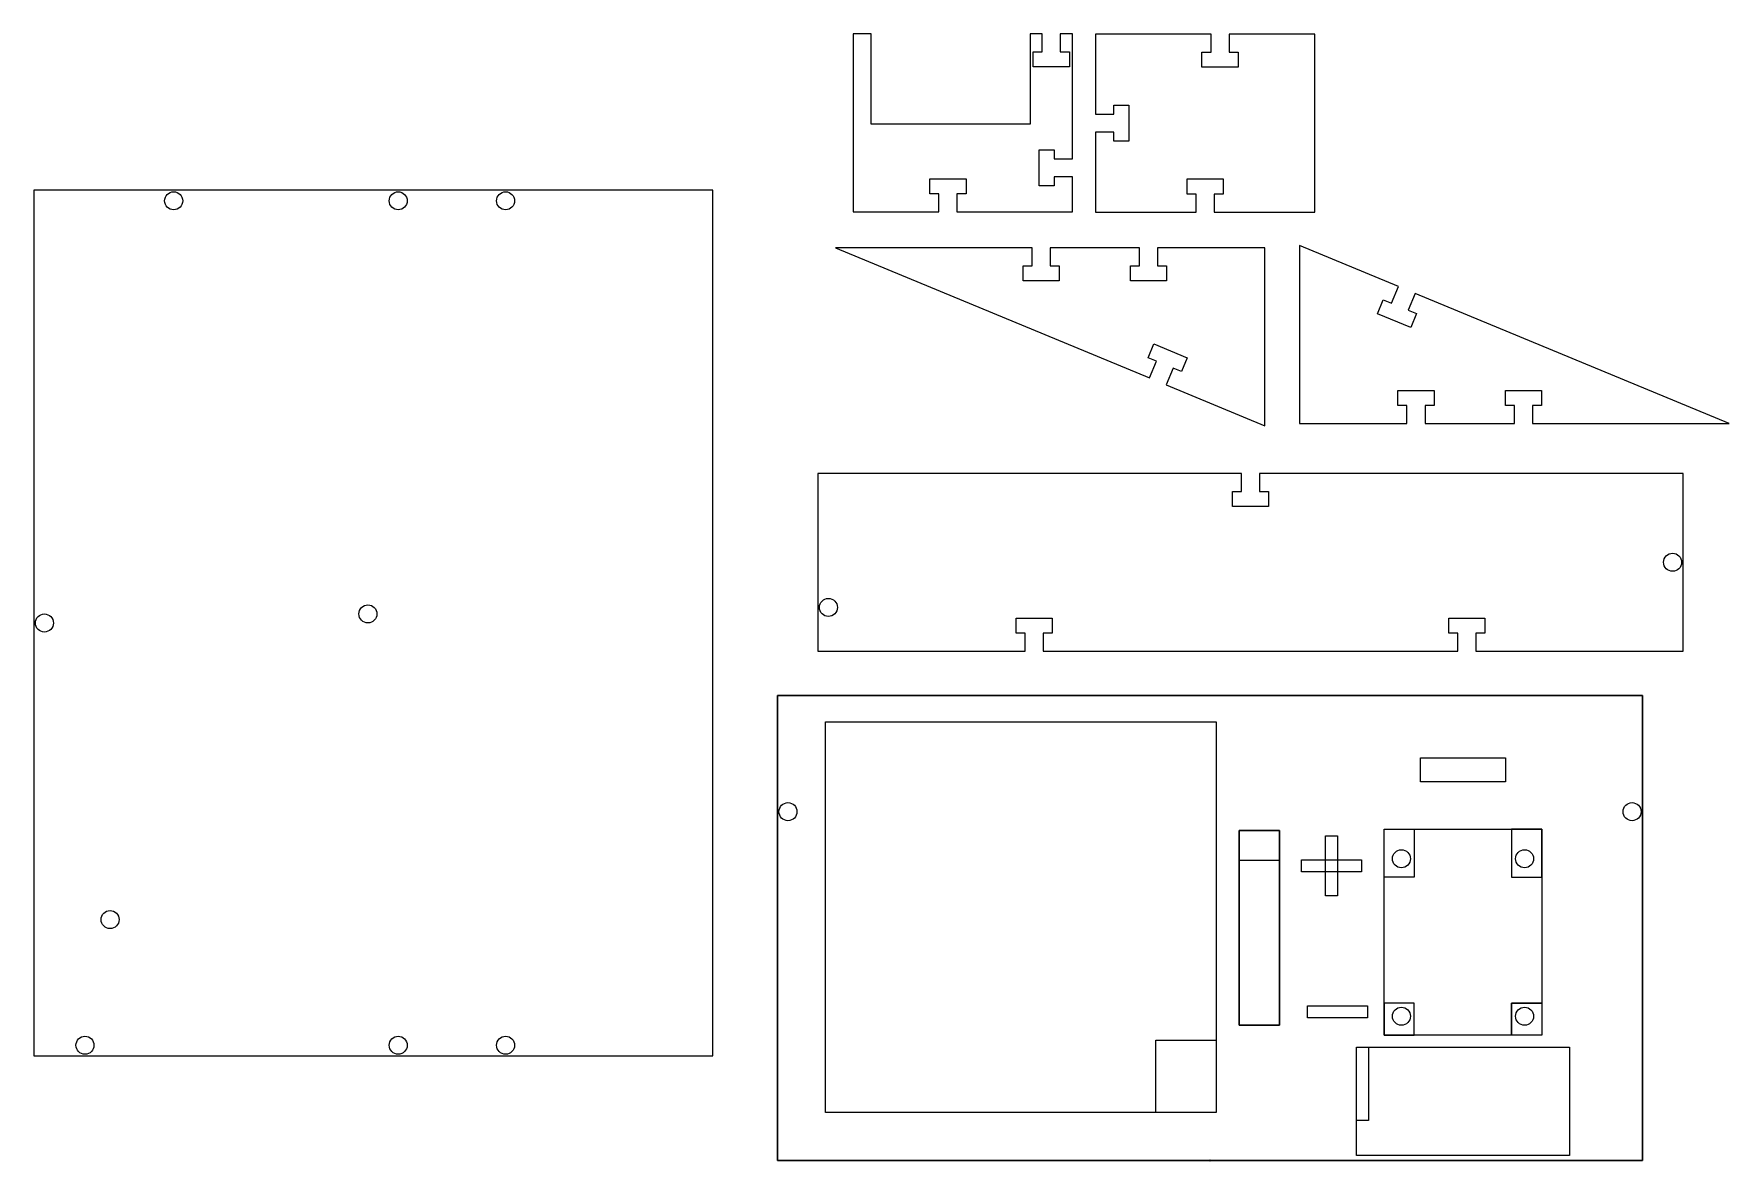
# Model space of a CAD drawing. Header units: centimetres. Extents: x -13.9 to 14.4, y -7.5 to 11.3.
import ezdxf

# ---------------------------------------------------------------- set-up
doc = ezdxf.new("R2010")
doc.units = ezdxf.units.CM
doc.header["$MEASUREMENT"] = 0
doc.layers.add('Capa 1', color=7, linetype='Continuous')

msp = doc.modelspace()

# ---------------------------------------------------------------- linework, layer by layer
at = {"layer": 'Capa 1', "lineweight": 9}
for points in [[(1.21389, 8.29371), (1.21389, 8.59371), (1.06389, 8.59371), (1.06389, 8.84371), (1.66389, 8.84371), (1.66389, 8.59371), (1.51389, 8.59371), (1.51389, 8.29371), (3.43389, 8.29371), (3.43389, 8.87371), (3.13389, 8.87371), (3.13389, 8.72371), (2.88389, 8.72371), (2.88389, 9.32371), (3.13389, 9.32371), (3.13389, 9.17371), (3.43389, 9.17371), (3.43389, 11.25371), (3.23389, 11.25371), (3.23389, 10.95371), (3.38389, 10.95371), (3.38389, 10.70371), (2.78389, 10.70371), (2.78389, 10.95371), (2.93389, 10.95371), (2.93389, 11.25371), (2.73389, 11.25371), (2.73389, 9.75371), (0.08469, 9.75371), (0.08469, 11.25371), (-0.21531, 11.25371), (-0.21531, 8.29371), (1.21389, 8.29371)], [(5.79637, 8.58952), (5.79637, 8.28952), (7.47097, 8.28952), (7.47097, 11.24952), (6.04177, 11.24952), (6.04177, 10.94952), (6.19177, 10.94952), (6.19177, 10.69952), (5.59177, 10.69952), (5.59177, 10.94952), (5.74177, 10.94952), (5.74177, 11.24952), (3.82177, 11.24952), (3.82177, 9.91952), (4.12177, 9.91952), (4.12177, 10.06952), (4.37177, 10.06952), (4.37177, 9.46952), (4.12177, 9.46952), (4.12177, 9.61952), (3.82177, 9.61952), (3.82177, 8.28952), (5.49637, 8.28952), (5.49637, 8.58952), (5.34637, 8.58952), (5.34637, 8.83952), (5.94637, 8.83952), (5.94637, 8.58952), (5.79637, 8.58952)], [(-2.55013, 8.65131), (-13.85013, 8.65131), (-13.85013, -5.74869), (-2.55013, -5.74869), (-2.55013, 8.65131)], [(4.55309, 7.39361), (4.55309, 7.69361), (3.06611, 7.69361), (3.06611, 7.39361), (3.21611, 7.39361), (3.21611, 7.14361), (2.61611, 7.14361), (2.61611, 7.39361), (2.76611, 7.39361), (2.76611, 7.69361), (-0.50799, 7.69361), (4.71734, 5.52982), (4.83212, 5.807), (4.69353, 5.86438), (4.78918, 6.09536), (5.34353, 5.86581), (5.24788, 5.63483), (5.1093, 5.69222), (4.99452, 5.41504), (6.64011, 4.73361), (6.64011, 7.69361), (4.85309, 7.69361), (4.85309, 7.39361), (5.00309, 7.39361), (5.00309, 7.14361), (4.40309, 7.14361), (4.40309, 7.39361), (4.55309, 7.39361)], [(9.30384, 5.07061), (9.30384, 4.77061), (10.79082, 4.77061), (10.79082, 5.07061), (10.64082, 5.07061), (10.64082, 5.32061), (11.24082, 5.32061), (11.24082, 5.07061), (11.09082, 5.07061), (11.09082, 4.77061), (14.36492, 4.77061), (9.13959, 6.9344), (9.02481, 6.65722), (9.1634, 6.59984), (9.06775, 6.36886), (8.5134, 6.59841), (8.60905, 6.82939), (8.74763, 6.772), (8.86241, 7.04918), (7.21682, 7.73061), (7.21682, 4.77061), (9.00384, 4.77061), (9.00384, 5.07061), (8.85384, 5.07061), (8.85384, 5.32061), (9.45384, 5.32061), (9.45384, 5.07061), (9.30384, 5.07061)], [(2.64918, 0.98147), (2.64918, 1.28147), (2.49918, 1.28147), (2.49918, 1.53147), (3.09918, 1.53147), (3.09918, 1.28147), (2.94918, 1.28147), (2.94918, 0.98147), (9.84918, 0.98147), (9.84918, 1.28147), (9.69918, 1.28147), (9.69918, 1.53147), (10.29918, 1.53147), (10.29918, 1.28147), (10.14918, 1.28147), (10.14918, 0.98147), (13.59918, 0.98147), (13.59918, 3.94147), (6.54918, 3.94147), (6.54918, 3.64147), (6.69918, 3.64147), (6.69918, 3.39147), (6.09918, 3.39147), (6.09918, 3.64147), (6.24918, 3.64147), (6.24918, 3.94147), (-0.80082, 3.94147), (-0.80082, 0.98147), (2.64918, 0.98147)], [(-1.47411, 0.24706), (12.92589, 0.24706)], [(-1.47411, -7.49214), (-1.47411, 0.24706)], [(12.92589, 0.24706), (-1.47411, 0.24706)], [(-1.47411, 0.24706), (-1.47411, -7.49214)], [(12.92589, 0.24706), (-1.47411, 0.24706)], [(-1.47411, 0.24706), (-1.47411, -7.49214)], [(12.92589, 0.24706), (12.92589, -7.49214)], [(12.92589, -7.49214), (12.92589, 0.24706)], [(12.92589, -7.49214), (12.92589, 0.24706)], [(-0.67411, -0.19214), (5.82589, -0.19214)], [(-0.67411, -6.69214), (-0.67411, -0.19214)], [(-0.67411, -0.19214), (5.82589, -0.19214)], [(-0.67411, -6.69214), (-0.67411, -0.19214)], [(5.82589, -0.19214), (5.82589, -6.69214)], [(5.82589, -0.19214), (5.82589, -6.69214)], [(9.22589, -1.19064), (9.22589, -0.79064)], [(9.22589, -0.79064), (10.64289, -0.79064)], [(9.22589, -0.79064), (10.64289, -0.79064)], [(9.22589, -1.19064), (9.22589, -0.79064)], [(10.64289, -0.79064), (10.64289, -1.19064)], [(10.64289, -0.79064), (10.64289, -1.19064)], [(10.64289, -1.19064), (9.22589, -1.19064)], [(10.64289, -1.19064), (9.22589, -1.19064)], [(6.21089, -2.00294), (6.21089, -5.24214)], [(6.88089, -2.00294), (6.21089, -2.00294)], [(6.21089, -2.50294), (6.21089, -2.00294)], [(6.21089, -2.50294), (6.21089, -2.00294)], [(6.21089, -2.00294), (6.88089, -2.00294)], [(6.21089, -2.00294), (6.88089, -2.00294)], [(6.21089, -2.00294), (6.88089, -2.00294)], [(6.21089, -5.24214), (6.21089, -2.00294)], [(6.88089, -5.24214), (6.88089, -2.00294)], [(6.88089, -2.00294), (6.88089, -2.50294)], [(6.88089, -2.00294), (6.88089, -2.50294)], [(6.88089, -2.00294), (6.88089, -5.24214)], [(7.64589, -2.08794), (7.84589, -2.08794)], [(7.64589, -3.08794), (7.64589, -2.08794)], [(7.64589, -2.48794), (7.64589, -2.08794)], [(7.64589, -2.08794), (7.84589, -2.08794)], [(7.84589, -2.08794), (7.84589, -3.08794)], [(7.84589, -2.08794), (7.84589, -2.48794)], [(8.62589, -1.97714), (11.24589, -1.97714)], [(8.62589, -5.40714), (8.62589, -1.97714)], [(8.62589, -1.97714), (9.12589, -1.97714)], [(8.62589, -2.77714), (8.62589, -1.97714)], [(8.62589, -5.40714), (8.62589, -1.97714)], [(8.62589, -1.97714), (11.24589, -1.97714)], [(9.12589, -1.97714), (9.12589, -2.77714)], [(10.74589, -1.97714), (10.74589, -2.77714)], [(11.24589, -1.97714), (10.74589, -1.97714)], [(11.24589, -1.97714), (11.24589, -5.40714)], [(11.24589, -2.77714), (11.24589, -1.97714)], [(11.24589, -1.97714), (11.24589, -4.87714)], [(6.88089, -2.50294), (6.21089, -2.50294)], [(6.88089, -2.50294), (6.21089, -2.50294)], [(7.24589, -2.68794), (7.24589, -2.48794)], [(7.24589, -2.48794), (8.24589, -2.48794)], [(7.24589, -2.68794), (7.24589, -2.48794)], [(7.24589, -2.48794), (7.64589, -2.48794)], [(7.84589, -2.48794), (8.24589, -2.48794)], [(8.24589, -2.48794), (8.24589, -2.68794)], [(8.24589, -2.48794), (8.24589, -2.68794)], [(8.24589, -2.68794), (7.24589, -2.68794)], [(7.64589, -2.68794), (7.24589, -2.68794)], [(7.64589, -3.08794), (7.64589, -2.68794)], [(8.24589, -2.68794), (7.84589, -2.68794)], [(7.84589, -2.68794), (7.84589, -3.08794)], [(9.12589, -2.77714), (8.62589, -2.77714)], [(10.74589, -2.77714), (11.24589, -2.77714)], [(7.84589, -3.08794), (7.64589, -3.08794)], [(7.84589, -3.08794), (7.64589, -3.08794)], [(7.34589, -5.11794), (7.34589, -4.91794)], [(7.34589, -4.91794), (8.34589, -4.91794)], [(7.34589, -5.11794), (7.34589, -4.91794)], [(7.34589, -4.91794), (8.34589, -4.91794)], [(8.34589, -4.91794), (8.34589, -5.11794)], [(8.34589, -4.91794), (8.34589, -5.11794)], [(9.12589, -4.87714), (8.62589, -4.87714)], [(8.62589, -4.87714), (8.62589, -5.40714)], [(9.12589, -5.40714), (9.12589, -4.87714)], [(10.74589, -5.40714), (10.74589, -4.87714)], [(10.74589, -4.87714), (11.24589, -4.87714)], [(10.74589, -4.87714), (10.74589, -5.40714)], [(11.24589, -4.87714), (10.74589, -4.87714)], [(11.24589, -4.87714), (11.24589, -5.40714)], [(6.21089, -5.24214), (6.88089, -5.24214)], [(6.88089, -5.24214), (6.21089, -5.24214)], [(8.34589, -5.11794), (7.34589, -5.11794)], [(8.34589, -5.11794), (7.34589, -5.11794)], [(4.82589, -5.49214), (5.82589, -5.49214)], [(4.82589, -6.69214), (4.82589, -5.49214)], [(5.82589, -5.49214), (5.82589, -6.69214)], [(8.16089, -6.82714), (8.16089, -5.60714)], [(8.16089, -7.40714), (8.16089, -5.60714)], [(8.16089, -5.60714), (11.71089, -5.60714)], [(8.16089, -5.60714), (8.36089, -5.60714)], [(8.16089, -5.60714), (11.71089, -5.60714)], [(8.16089, -7.40714), (8.16089, -5.60714)], [(8.36089, -5.60714), (8.36089, -6.82714)], [(11.24589, -5.40714), (8.62589, -5.40714)], [(8.62589, -5.40714), (9.12589, -5.40714)], [(10.74589, -5.40714), (8.62589, -5.40714)], [(11.24589, -5.40714), (10.74589, -5.40714)], [(11.71089, -5.60714), (11.71089, -7.40714)], [(11.71089, -5.60714), (11.71089, -7.40714)], [(5.82589, -6.69214), (-0.67411, -6.69214)], [(5.82589, -6.69214), (-0.67411, -6.69214)], [(5.82589, -6.69214), (4.82589, -6.69214)], [(8.36089, -6.82714), (8.16089, -6.82714)], [(12.92589, -7.49214), (-1.47411, -7.49214)], [(-1.47411, -7.49214), (12.92589, -7.49214)], [(-1.47411, -7.49214), (12.92589, -7.49214)], [(11.71089, -7.40714), (8.16089, -7.40714)], [(11.71089, -7.40714), (8.16089, -7.40714)]]:
    msp.add_lwpolyline(points, dxfattribs=at)
for points in [[(-11.37373, 8.47631), (-11.37373, 8.55915), (-11.44089, 8.62631), (-11.52373, 8.62631), (-11.60657, 8.62631), (-11.67373, 8.55915), (-11.67373, 8.47631), (-11.67373, 8.39347), (-11.60657, 8.32631), (-11.52373, 8.32631), (-11.44089, 8.32631), (-11.37373, 8.39347), (-11.37373, 8.47631)], [(-7.63713, 8.47631), (-7.63713, 8.55915), (-7.70429, 8.62631), (-7.78713, 8.62631), (-7.86997, 8.62631), (-7.93713, 8.55915), (-7.93713, 8.47631), (-7.93713, 8.39347), (-7.86997, 8.32631), (-7.78713, 8.32631), (-7.70429, 8.32631), (-7.63713, 8.39347), (-7.63713, 8.47631)], [(-5.85013, 8.47631), (-5.85013, 8.55915), (-5.91729, 8.62631), (-6.00013, 8.62631), (-6.08297, 8.62631), (-6.15013, 8.55915), (-6.15013, 8.47631), (-6.15013, 8.39347), (-6.08297, 8.32631), (-6.00013, 8.32631), (-5.91729, 8.32631), (-5.85013, 8.39347), (-5.85013, 8.47631)], [(13.57418, 2.46147), (13.57418, 2.54431), (13.50702, 2.61147), (13.42418, 2.61147), (13.34134, 2.61147), (13.27418, 2.54431), (13.27418, 2.46147), (13.27418, 2.37863), (13.34134, 2.31147), (13.42418, 2.31147), (13.50702, 2.31147), (13.57418, 2.37863), (13.57418, 2.46147)], [(-8.14004, 1.60266), (-8.14004, 1.6855), (-8.2072, 1.75266), (-8.29004, 1.75266), (-8.37288, 1.75266), (-8.44004, 1.6855), (-8.44004, 1.60266), (-8.44004, 1.51982), (-8.37288, 1.45266), (-8.29004, 1.45266), (-8.2072, 1.45266), (-8.14004, 1.51982), (-8.14004, 1.60266)], [(-0.47582, 1.71147), (-0.47582, 1.79431), (-0.54298, 1.86147), (-0.62582, 1.86147), (-0.70866, 1.86147), (-0.77582, 1.79431), (-0.77582, 1.71147), (-0.77582, 1.62863), (-0.70866, 1.56147), (-0.62582, 1.56147), (-0.54298, 1.56147), (-0.47582, 1.62863), (-0.47582, 1.71147)], [(-13.52513, 1.45131), (-13.52513, 1.53415), (-13.59229, 1.60131), (-13.67513, 1.60131), (-13.75797, 1.60131), (-13.82513, 1.53415), (-13.82513, 1.45131), (-13.82513, 1.36847), (-13.75797, 1.30131), (-13.67513, 1.30131), (-13.59229, 1.30131), (-13.52513, 1.36847), (-13.52513, 1.45131)], [(-1.14911, -1.68774), (-1.14911, -1.6049), (-1.21627, -1.53774), (-1.29911, -1.53774), (-1.38195, -1.53774), (-1.44911, -1.6049), (-1.44911, -1.68774), (-1.44911, -1.77058), (-1.38195, -1.83774), (-1.29911, -1.83774), (-1.21627, -1.83774), (-1.14911, -1.77058), (-1.14911, -1.68774)], [(12.90089, -1.68774), (12.90089, -1.6049), (12.83373, -1.53774), (12.75089, -1.53774), (12.66805, -1.53774), (12.60089, -1.6049), (12.60089, -1.68774), (12.60089, -1.77058), (12.66805, -1.83774), (12.75089, -1.83774), (12.83373, -1.83774), (12.90089, -1.77058), (12.90089, -1.68774)], [(9.06089, -2.47214), (9.06089, -2.3893), (8.99373, -2.32214), (8.91089, -2.32214), (8.82805, -2.32214), (8.76089, -2.3893), (8.76089, -2.47214), (8.76089, -2.55498), (8.82805, -2.62214), (8.91089, -2.62214), (8.99373, -2.62214), (9.06089, -2.55498), (9.06089, -2.47214)], [(11.11089, -2.47214), (11.11089, -2.3893), (11.04373, -2.32214), (10.96089, -2.32214), (10.87805, -2.32214), (10.81089, -2.3893), (10.81089, -2.47214), (10.81089, -2.55498), (10.87805, -2.62214), (10.96089, -2.62214), (11.04373, -2.62214), (11.11089, -2.55498), (11.11089, -2.47214)], [(-12.4316, -3.48391), (-12.4316, -3.40107), (-12.49876, -3.33391), (-12.5816, -3.33391), (-12.66444, -3.33391), (-12.7316, -3.40107), (-12.7316, -3.48391), (-12.7316, -3.56675), (-12.66444, -3.63391), (-12.5816, -3.63391), (-12.49876, -3.63391), (-12.4316, -3.56675), (-12.4316, -3.48391)], [(9.06089, -5.09214), (9.06089, -5.0093), (8.99373, -4.94214), (8.91089, -4.94214), (8.82805, -4.94214), (8.76089, -5.0093), (8.76089, -5.09214), (8.76089, -5.17498), (8.82805, -5.24214), (8.91089, -5.24214), (8.99373, -5.24214), (9.06089, -5.17498), (9.06089, -5.09214)], [(11.11089, -5.09214), (11.11089, -5.0093), (11.04373, -4.94214), (10.96089, -4.94214), (10.87805, -4.94214), (10.81089, -5.0093), (10.81089, -5.09214), (10.81089, -5.17498), (10.87805, -5.24214), (10.96089, -5.24214), (11.04373, -5.24214), (11.11089, -5.17498), (11.11089, -5.09214)], [(11.11089, -5.09214), (11.11089, -5.0093), (11.04373, -4.94214), (10.96089, -4.94214), (10.87805, -4.94214), (10.81089, -5.0093), (10.81089, -5.09214), (10.81089, -5.17498), (10.87805, -5.24214), (10.96089, -5.24214), (11.04373, -5.24214), (11.11089, -5.17498), (11.11089, -5.09214)], [(-12.85013, -5.57369), (-12.85013, -5.49085), (-12.91729, -5.42369), (-13.00013, -5.42369), (-13.08297, -5.42369), (-13.15013, -5.49085), (-13.15013, -5.57369), (-13.15013, -5.65653), (-13.08297, -5.72369), (-13.00013, -5.72369), (-12.91729, -5.72369), (-12.85013, -5.65653), (-12.85013, -5.57369)], [(-7.63713, -5.57369), (-7.63713, -5.49085), (-7.70429, -5.42369), (-7.78713, -5.42369), (-7.86997, -5.42369), (-7.93713, -5.49085), (-7.93713, -5.57369), (-7.93713, -5.65653), (-7.86997, -5.72369), (-7.78713, -5.72369), (-7.70429, -5.72369), (-7.63713, -5.65653), (-7.63713, -5.57369)], [(-5.85013, -5.57369), (-5.85013, -5.49085), (-5.91729, -5.42369), (-6.00013, -5.42369), (-6.08297, -5.42369), (-6.15013, -5.49085), (-6.15013, -5.57369), (-6.15013, -5.65653), (-6.08297, -5.72369), (-6.00013, -5.72369), (-5.91729, -5.72369), (-5.85013, -5.65653), (-5.85013, -5.57369)], [(5.73589, -7.49214), (5.73589, -7.48662), (5.73141, -7.48214), (5.72589, -7.48214), (5.72037, -7.48214), (5.71589, -7.48662), (5.71589, -7.49214), (5.71589, -7.49766), (5.72037, -7.50214), (5.72589, -7.50214), (5.73141, -7.50214), (5.73589, -7.49766), (5.73589, -7.49214)], [(5.73589, -7.49214), (5.73589, -7.48662), (5.73141, -7.48214), (5.72589, -7.48214), (5.72037, -7.48214), (5.71589, -7.48662), (5.71589, -7.49214), (5.71589, -7.49766), (5.72037, -7.50214), (5.72589, -7.50214), (5.73141, -7.50214), (5.73589, -7.49766), (5.73589, -7.49214)], [(5.73589, -7.49214), (5.73589, -7.48662), (5.73141, -7.48214), (5.72589, -7.48214), (5.72037, -7.48214), (5.71589, -7.48662), (5.71589, -7.49214), (5.71589, -7.49766), (5.72037, -7.50214), (5.72589, -7.50214), (5.73141, -7.50214), (5.73589, -7.49766), (5.73589, -7.49214)]]:
    msp.add_open_spline(points, degree=3, knots=[0, 0, 0, 0, 1, 1, 1, 2, 2, 2, 3, 3, 3, 4, 4, 4, 4], dxfattribs=at)

doc.saveas('drawing.dxf')
